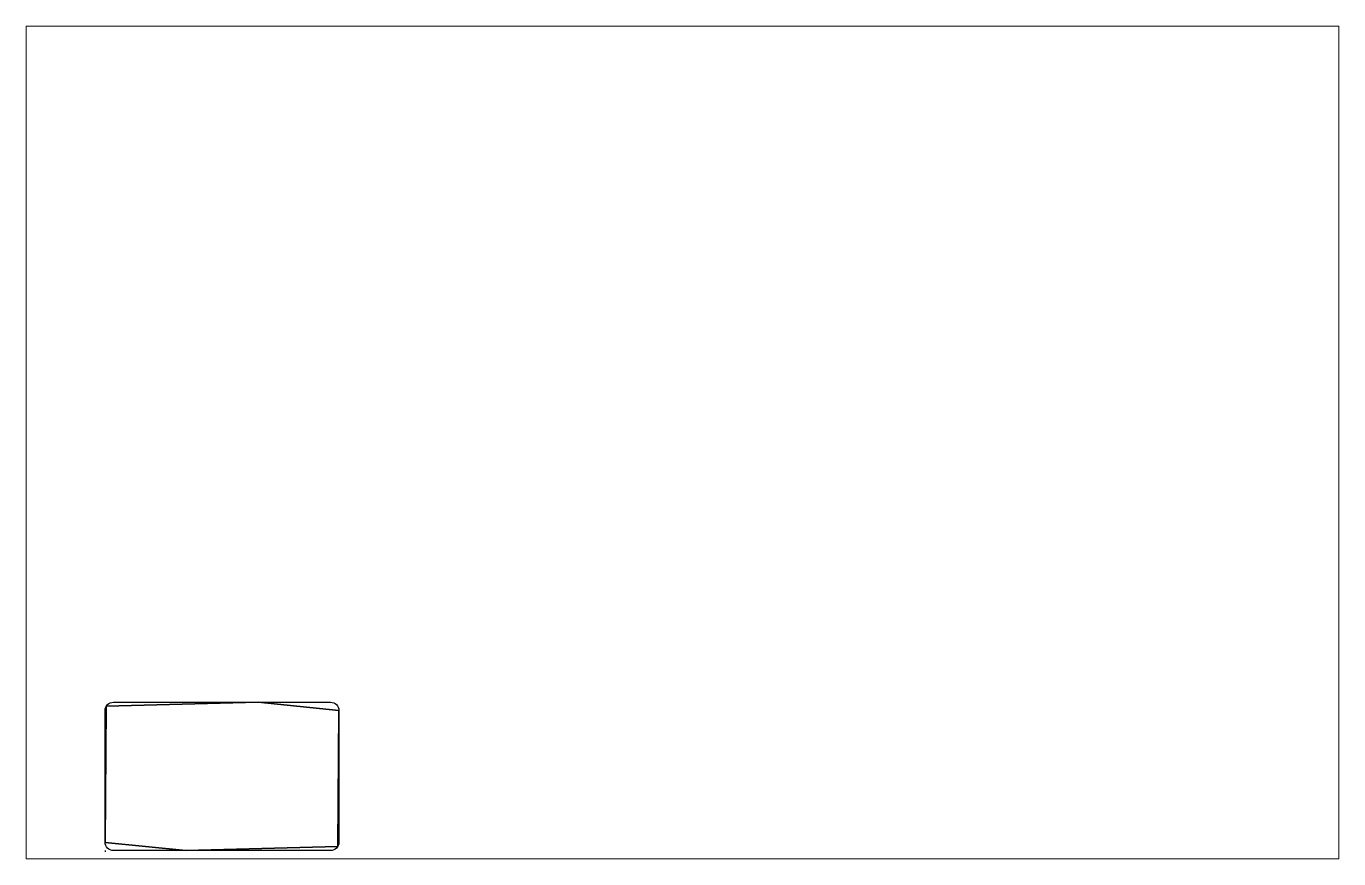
# Paper-space layout 'Sheet1' of a CAD drawing. Header units: millimetres. Extents: x 40 to 364, y 26 to 231.
# The model-space entities are those that its viewports show. They can reach past a viewport. Long polylines and large blocks are cut down to what shows.
import ezdxf

# ---------------------------------------------------------------- set-up
doc = ezdxf.new("R2010")
doc.units = ezdxf.units.MM
doc.layers.add('creditCard', color=3, linetype='Continuous')

msp = doc.modelspace()

# ---------------------------------------------------------------- linework, layer by layer
msp.add_line((0, 0), (0, -0.4))
at = {"layer": 'creditCard'}
msp.add_line((0, 0), (0, 0, -10), dxfattribs=at)
msp.add_lwpolyline([(0, 3), (0, 51, -0.414214), (3, 54), (82, 54, -0.414214), (85, 51), (85, 3, -0.414214), (82, 0), (3, 0, -0.414214)], format="xyb", close=True, dxfattribs=at)

# ---------------------------------------------------------------- meshes
mesh = msp.add_polymesh((2, 7), dxfattribs=at)
for k, corner in enumerate([(0, 3), (0.4, 52.5), (55.67, 54), (85, 51), (84.6, 1.5), (29.33, 0), (0, 3), (0, 3, 10), (0.4, 52.5, 10), (55.67, 54, 10), (85, 51, 10), (84.6, 1.5, 10), (29.33, 0, 10), (0, 3, 10)]):
    mesh.set_mesh_vertex(divmod(k, 7), corner)

psp = doc.layouts.new('Sheet1')

# ---------------------------------------------------------------- viewports
at = {"layer": '0'}
psp.add_viewport(center=(202.5, 128.5), size=(324, 205.6), view_center_point=(210, 148.5), view_height=302.94, dxfattribs=at)

doc.saveas('drawing.dxf')
